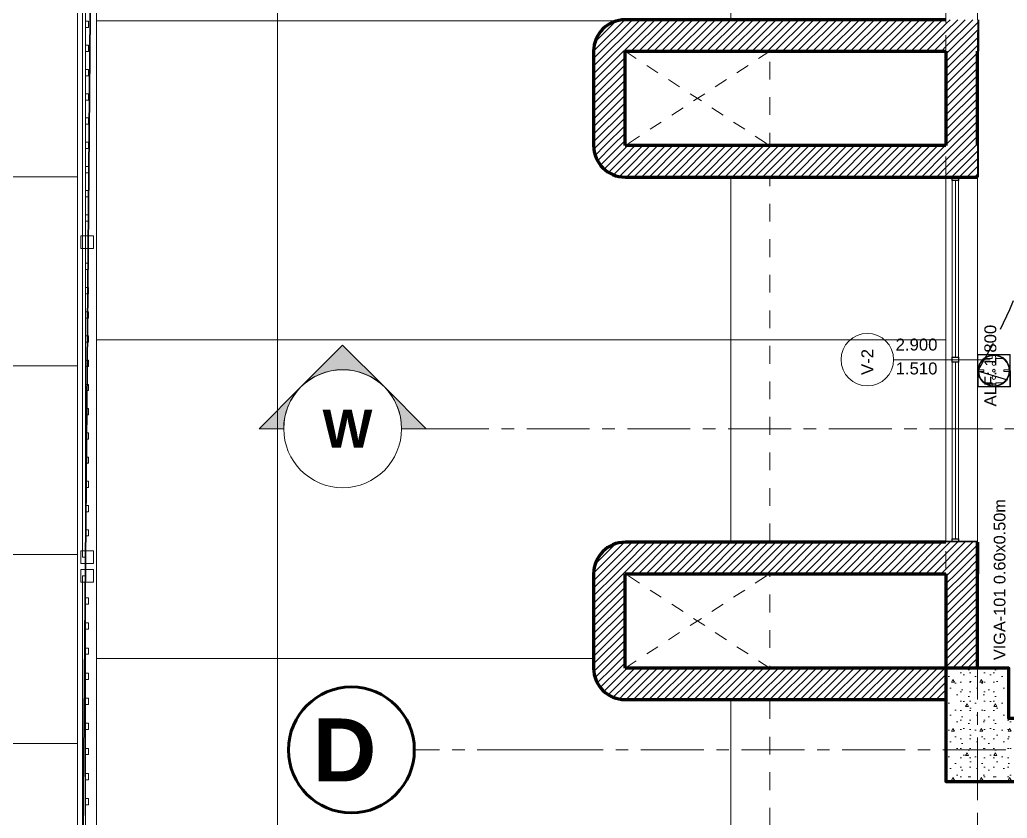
# Model space of a CAD drawing. Header units: inches. Extents: x -19 to 5698, y -728 to 92.
# Drawn here: x 1.71 to 9.56, y 6.91 to 13.25 of the extents above; entities that cross this region are included whole.
import ezdxf

# ---------------------------------------------------------------- set-up
doc = ezdxf.new("R2010")
doc.units = ezdxf.units.IN
doc.header["$MEASUREMENT"] = 0
doc.set_wipeout_variables(frame=1)
doc.header["$PDMODE"] = 1
for name, pattern in [('HIDDEN', [0.375, 0.25, -0.125]), ('Hidden Line', [0.195611, 0.141111, -0.0545]), ('Oculto', [0.15875, 0.105833, -0.052917]), ('Punto & Raya', [0.65, 0.5, -0.075, 0, -0.075]), ('Rayas', [0.282222, 0.141111, -0.141111]), ('Wipeout_Contour', [1, 0, -1])]:
    doc.linetypes.add(name, pattern=pattern)
doc.layers.get('0').update_dxf_attribs({"color": 61})
doc.layers.add('00 conduct tomacorr', color=120, linetype='HIDDEN', lineweight=30)
doc.layers.add('10 REM ACABADOS', color=170, linetype='Continuous', lineweight=13)
for name, color, linetype in [('02 _ ARQ _ ALB _ Cotas Ejes', 7, 'Continuous'), ('02 _ ARQ _ ALB _ Ejes Generales', 251, 'Continuous'), ('02 _ ARQ _ ZON _ Espacio.3D', 7, 'Continuous'), ('08 _ STR _ EXT _ 06 Columnas', 7, 'Continuous'), ('08 _ STR _ EXT _ 07 Losa Aligerada', 7, 'Continuous'), ('08 _ STR _ EXT _ 09 Vigas', 251, 'Continuous'), ('08 _ STR _ EXT _ 10 Vereda Exterior', 7, 'Continuous'), ('08 _ STR _ EXT _ Cerco Perimetrico', 7, 'Continuous'), ('Dibujo 2D - General', 7, 'Continuous'), ('Estructura - 04 MURO', 7, 'Continuous'), ('Estructura Compleja - Cubiertas', 7, 'Continuous'), ('Marcador - Secciones', 7, 'Continuous'), ('Notas - Etiquetas', 7, 'Continuous')]:
    doc.layers.add(name, color=color, linetype=linetype)
doc.styles.add('Estilo_Generado_1', font='swisseb.ttf')
doc.styles.add('Estilo_Generado_4', font='swisse.ttf')
doc.dimstyles.new('Estilo_Generado__1', dxfattribs={"dimtxt": 0.125, "dimasz": 0.095, "dimexe": 0.18, "dimexo": 0.3, "dimgap": 0, "dimtad": 0, "dimtih": 1, "dimtoh": 1, "dimzin": 0, "dimdsep": 46, "dimtxsty": 'Estilo_Generado_4', "dimblk": 'ARROWHEAD_6', "dimblk1": 'ARROWHEAD_6', "dimblk2": 'ARROWHEAD_6', "dimcen": 0.09, "dimse1": 1, "dimse2": 1, "dimclrd": 144, "dimclre": 144, "dimclrt": 7, "dimadec": 0, "dimazin": 0, "dimtfac": 1, "dimtdec": 4, "dimtmove": 0, "dimatfit": 3, "dimfxl": 1, "dimtolj": 1, "dimtzin": 0, "dimarcsym": 0})
pattern_1 = [(45, (0, 0), (-0.03005204, 0.03005204), [])]

# ---------------------------------------------------------------- blocks, each defined once
blk = doc.blocks.new('*D10')
at = {"layer": '02 _ ARQ _ ALB _ Cotas Ejes', "color": 144, "linetype": 'Continuous', "lineweight": 13, "transparency": 16777216}
for p, q in [((9.32, 2.3369), (9.32, 2.5244)), ((16.32, 2.3369), (16.32, 2.5244)), ((9.245, 2.4306), (9.32, 2.4306)), ((9.32, 2.4306), (12.5951, 2.4306)), ((13.0448, 2.4306), (16.32, 2.4306))]:
    blk.add_line(p, q, dxfattribs=at)
at = {"layer": '02 _ ARQ _ ALB _ Cotas Ejes', "color": 152, "linetype": 'Continuous', "lineweight": 35, "transparency": 16777216}
for p, q in [((9.37, 2.4806), (9.27, 2.3806)), ((16.37, 2.4806), (16.27, 2.3806))]:
    blk.add_line(p, q, dxfattribs=at)
at = {"layer": '02 _ ARQ _ ALB _ Cotas Ejes', "color": 7, "lineweight": 35, "transparency": 16777216, "insert": (12.62, 2.3681), "char_height": 0.125, "attachment_point": 7, "style": 'Estilo_Generado_4'}
blk.add_mtext('\\A1;{\\pql;\\fSwis721 Ex BT|b0|i0|c0|p34;7.00}', dxfattribs=at)
blk = doc.blocks.new('ARROWHEAD_6')
at = {"color": 0, "linetype": 'Continuous', "lineweight": 0}
for p, q in [((0, 0), (-1, 0)), ((-0.5, -0.5), (0.5, 0.5))]:
    blk.add_line(p, q, dxfattribs=at)
blk = doc.blocks.new('tomacorriente schuko 2+T')
at = {"color": 3}
for p, q in [((-0.1377, -0.0281, -162.36), (-0.1377, -0.1227, -162.36)), ((-0.1377, -0.0281, -162.36), (-0.0441, -0.0281, -162.36)), ((-0.0441, -0.0281, -162.36), (-0.0441, -0.1227, -162.36)), ((-0.1367, -0.0296, -162.36), (-0.1367, -0.1211, -162.36)), ((-0.1367, -0.0296, -162.36), (-0.1367, -0.1211, -162.36)), ((-0.1367, -0.0296, -162.36), (-0.0452, -0.0296, -162.36)), ((-0.1367, -0.0296, -162.36), (-0.0909, -0.0296, -162.36)), ((-0.1261, -0.0496, -162.36), (-0.1261, -0.0701, -162.36)), ((-0.0935, -0.0318, -162.36), (-0.0935, -0.0465, -162.36)), ((-0.0935, -0.0465, -162.36), (-0.0883, -0.0465, -162.36)), ((-0.0909, -0.0296, -162.36), (-0.0452, -0.0296, -162.36)), ((-0.0883, -0.0318, -162.36), (-0.0883, -0.0465, -162.36)), ((-0.0557, -0.0496, -162.36), (-0.0557, -0.0701, -162.36)), ((-0.0452, -0.0296, -162.36), (-0.0452, -0.1211, -162.36)), ((-0.0452, -0.0296, -162.36), (-0.0452, -0.1211, -162.36)), ((-0.1342, -0.0701, -162.36), (-0.1261, -0.0701, -162.36)), ((-0.1342, -0.0806, -162.36), (-0.1261, -0.0806, -162.36)), ((-0.1261, -0.0806, -162.36), (-0.1261, -0.1011, -162.36)), ((-0.0557, -0.0701, -162.36), (-0.0476, -0.0701, -162.36)), ((-0.0557, -0.0806, -162.36), (-0.0476, -0.0806, -162.36)), ((-0.0557, -0.0806, -162.36), (-0.0557, -0.1011, -162.36)), ((-0.0935, -0.1043, -162.36), (-0.0883, -0.1043, -162.36)), ((-0.0935, -0.1043, -162.36), (-0.0935, -0.1189, -162.36)), ((-0.0883, -0.1043, -162.36), (-0.0883, -0.1189, -162.36)), ((-0.1377, -0.1227, -162.36), (-0.0441, -0.1227, -162.36)), ((-0.1367, -0.1211, -162.36), (-0.0452, -0.1211, -162.36)), ((-0.1367, -0.1211, -162.36), (-0.0909, -0.1211, -162.36)), ((-0.0909, -0.1211, -162.36), (-0.0452, -0.1211, -162.36))]:
    blk.add_line(p, q, dxfattribs=at)
for centre, radius in [((-0.0909, -0.0754, -162.36), 0.0457), ((-0.0909, -0.0754, -162.36), 0.0436), ((-0.1109, -0.0754, -162.36), 0.00505), ((-0.091, -0.0755, -162.36), 0.00406), ((-0.0709, -0.0754, -162.36), 0.00505)]:
    blk.add_circle(centre, radius, dxfattribs=at)

msp = doc.modelspace()

# ---------------------------------------------------------------- hatches: boundary and pattern name
at = {"layer": '08 _ STR _ EXT _ 10 Vereda Exterior', "linetype": 'Continuous', "lineweight": 13}
h = msp.add_hatch(dxfattribs=at)
h.set_pattern_fill('RETÍCULA_100X100_0002', color=251, style=0, pattern_type=2)
h.set_pattern_definition([(360, (3.7574, 18.3027), (0, 2.53199), []), (90, (3.7574, 18.3027), (-3.6, 0), [])])
h.paths.add_polyline_path([(2.17, 3.6213), (4.2913, 1.5), (9.32, 1.5), (9.32, 6.5), (40.52, 6.5), (40.52, 1.5), (52.92, 1.5), (52.92, 19.0859), (51.57, 19.0859), (51.57, 7.2), (9.07, 7.2), (9.07, 7.85), (6.5201, 7.85, -0.414214), (6.2701, 8.1), (6.2701, 8.85, -0.414213), (6.5201, 9.1), (9.07, 9.1), (9.07, 12), (6.5201, 12, -0.414214), (6.2701, 12.25), (6.2701, 13, -0.414213), (6.5201, 13.25), (9.07, 13.25), (9.07, 16.15), (6.5201, 16.15, -0.414214), (6.2701, 16.4), (6.2701, 17.15, -0.414213), (6.5201, 17.4), (8.77, 17.4), (8.7706, 21.0499), (2.17, 21.0499)])
at = {"layer": 'Estructura - 04 MURO', "linetype": 'Continuous', "lineweight": 5}
h = msp.add_hatch(dxfattribs=at)
h.set_pattern_fill('LADRILLO_COMÚN_0002', color=250, style=0, pattern_type=2)
h.set_pattern_definition(pattern_1)
h.paths.add_polyline_path([(9.07, 9.1), (9.32, 9.1), (9.32, 9.1), (9.07, 9.1)])
at = {"layer": 'Marcador - Secciones', "linetype": 'Continuous', "lineweight": 13}
for points in [[(3.9446, 10.3331, -0.414214), (4.6071, 10.3331), (4.2759, 10.6643)], [(3.6134, 10.0018), (3.8074, 10.0018, -0.198912), (3.9446, 10.3331)], [(4.9384, 10.0018), (4.6071, 10.3331, -0.198912), (4.7443, 10.0018)]]:
    msp.add_hatch(color=7, dxfattribs=at).paths.add_polyline_path(points)

# ---------------------------------------------------------------- linework, layer by layer
at = {"layer": '00 conduct tomacorr'}
msp.add_arc((14.9476, 28.3319), 18.7345, 252.51887, 266.69449, dxfattribs=at)
at = {"layer": '02 _ ARQ _ ALB _ Ejes Generales', "color": 251, "linetype": 'Punto & Raya', "lineweight": 13, "true_color": 0x636466}
for q in [(4.8454, 7.45), (54.57, 7.45)]:
    msp.add_line((5.8454, 7.45), q, dxfattribs=at)
at = {"layer": '02 _ ARQ _ ALB _ Ejes Generales', "color": 7, "linetype": 'Continuous', "lineweight": 60}
msp.add_circle((4.3454, 7.45), 0.5, dxfattribs=at)
at = {"layer": '02 _ ARQ _ ALB _ Ejes Generales', "color": 7, "linetype": 'Punto & Raya', "lineweight": 13}
msp.add_point((5.8454, 7.45), dxfattribs=at)
msp.add_point((5.8454, 7.45), dxfattribs=at)
at = {"layer": '02 _ ARQ _ ZON _ Espacio.3D', "color": 254, "linetype": 'Continuous', "lineweight": 0, "flags": 128}
msp.add_lwpolyline([(9.32, 8.1), (9.5699, 8.1), (9.5699, 7.7), (9.9699, 7.7), (9.9699, 7.45), (12.6699, 7.45), (12.6699, 17.35), (10.0699, 17.35), (10.0699, 16.9), (9.5699, 16.9), (9.5699, 16.4), (9.32, 16.4)], close=True, dxfattribs=at)
at = {"layer": '08 _ STR _ EXT _ 07 Losa Aligerada', "color": 7, "linetype": 'Rayas', "lineweight": 18, "flags": 128}
msp.add_lwpolyline([(8.17, 27.9392), (7.67, 27.9392), (7.67, 5.8), (25.2353, 5.8), (25.2353, 7.2), (30.4315, 7.2), (30.4315, 6.0005), (37.07, 6.0005), (37.07, 3.3753), (44.57, 3.3753), (44.57, 6.05), (52.32, 6.05), (52.32, 14.9999), (51.57, 14.9999), (51.57, 15.1499), (51.57, 15.7999), (51.57, 18.1001), (51.57, 18.1001), (51.57, 20.35), (46.67, 20.35), (46.67, 22.35), (46.67, 22.6), (46.67, 24.5), (46.67, 24.75), (46.67, 26.75), (51.57, 26.75), (51.57, 29.7), (51.57, 29.7), (51.57, 35.2005), (52.37, 35.2005), (52.52, 35.2005), (52.52, 41.1), (38.9553, 41.1), (38.9553, 40.8001), (34.0478, 40.8001), (34.0478, 40.5001), (23.37, 40.5001), (23.37, 43.8736), (16.2699, 43.8736), (16.2699, 39.9), (11.1201, 39.9), (11.1201, 40.95), (8.02, 40.95), (8.02, 37.7), (9.07, 37.7), (9.07, 33.9), (8.17, 33.9)], close=True, dxfattribs=at)
at = {"layer": '08 _ STR _ EXT _ 07 Losa Aligerada', "color": 7, "linetype": 'Continuous', "lineweight": 18, "flags": 128}
msp.add_lwpolyline([(9.07, 30.7), (9.07, 17.4), (6.5201, 17.4, 0.414213), (6.2701, 17.15), (6.2701, 16.4, 0.414071), (6.5201, 16.15), (9.07, 16.15), (9.07, 13.25), (6.5201, 13.25, 0.414229), (6.2701, 13), (6.2701, 12.25, 0.414214), (6.5201, 12), (9.07, 12), (9.07, 9.1), (6.5201, 9.1, 0.414244), (6.2701, 8.85), (6.2701, 8.1, 0.414204), (6.5201, 7.85), (9.07, 7.85), (9.07, 7.2), (51.57, 7.2)], format="xyb", dxfattribs=at)
at = {"layer": '08 _ STR _ EXT _ 09 Vigas', "color": 251, "linetype": 'Hidden Line', "lineweight": 13, "true_color": 0x636466}
msp.add_line((9.57, 7.2), (9.07, 7.2), dxfattribs=at)
at = {"layer": 'Estructura - 04 MURO', "color": 165, "linetype": 'Continuous', "lineweight": 15}
for p, q in [((8.6534, 10.55), (9.42, 10.55)), ((9.12, 9.126), (9.12, 10.53)), ((9.145, 10.53), (9.145, 9.126)), ((9.17, 10.53), (9.17, 9.126))]:
    msp.add_line(p, q, dxfattribs=at)
at = {"layer": 'Estructura - 04 MURO', "color": 165, "linetype": 'Continuous', "lineweight": 25}
for p, q in [((9.12, 10.55), (9.12, 10.57)), ((9.12, 10.57), (9.17, 10.57)), ((9.12, 10.53), (9.12, 10.55)), ((9.17, 10.53), (9.12, 10.53)), ((9.17, 10.57), (9.17, 10.55)), ((9.17, 10.55), (9.17, 10.53)), ((9.12, 9.1), (9.12, 9.126)), ((9.12, 9.126), (9.17, 9.126)), ((9.17, 9.126), (9.17, 9.1))]:
    msp.add_line(p, q, dxfattribs=at)
at = {"layer": 'Estructura - 04 MURO', "color": 7, "linetype": 'Continuous', "lineweight": 80}
for p, q in [((9.07, 9.1), (9.12, 9.1)), ((9.07, 9.1), (9.12, 9.1)), ((9.12, 9.1), (9.17, 9.1)), ((9.12, 9.1), (9.17, 9.1)), ((9.12, 9.1), (9.17, 9.1)), ((9.17, 9.1), (9.32, 9.1)), ((9.17, 9.1), (9.32, 9.1))]:
    msp.add_line(p, q, dxfattribs=at)
at = {"layer": 'Estructura - 04 MURO', "color": 251, "linetype": 'Continuous', "lineweight": 13, "flags": 128}
msp.add_lwpolyline([(8.445, 10.7585, 1), (8.445, 10.3416, 1)], format="xyb", close=True, dxfattribs=at)
at = {"layer": 'Marcador - Secciones', "color": 251, "linetype": 'Punto & Raya', "lineweight": 13, "true_color": 0x636466}
msp.add_line((4.9384, 10.0018), (46.3506, 10.0018), dxfattribs=at)
at = {"layer": 'Marcador - Secciones', "color": 7, "linetype": 'Continuous', "lineweight": 13, "flags": 128}
for points in [[(3.9446, 10.3331, -0.414214), (4.6071, 10.3331), (4.2759, 10.6643)], [(3.6134, 10.0018), (3.8074, 10.0018, -0.198912), (3.9446, 10.3331)], [(4.9384, 10.0018), (4.7443, 10.0018, 0.198912), (4.6071, 10.3331)]]:
    msp.add_lwpolyline(points, format="xyb", close=True, dxfattribs=at)
at = {"layer": 'Marcador - Secciones', "color": 7, "linetype": 'Continuous', "lineweight": 13}
msp.add_circle((4.2759, 10.0018), 0.4685, dxfattribs=at)

# ---------------------------------------------------------------- block references
at = {"layer": '10 REM ACABADOS', "xscale": 2.759423129612763, "yscale": 2.759423129612763, "zscale": 2.759423129612763, "rotation": 90.09900314736282}
msp.add_blockref('tomacorriente schuko 2+T', (9.242, 10.7134, 448.0199), dxfattribs=at)

# ---------------------------------------------------------------- texts
at = {"layer": '02 _ ARQ _ ALB _ Ejes Generales', "color": 7, "lineweight": 30, "insert": (4.0391, 7.7), "char_height": 0.5, "attachment_point": 1, "style": 'Estilo_Generado_1'}
msp.add_mtext('\\A1;{\\pql;\\pt0;\\fSwis721 Ex BT|b1|i0|c0|p34;D}', dxfattribs=at)
at = {"layer": 'Estructura - 04 MURO', "color": 251, "lineweight": 25, "char_height": 0.095, "attachment_point": 7, "rotation": 90, "style": 'Estilo_Generado_4'}
for s, insert in [('\\A1;{\\pql;\\pt0;\\fSwis721 Ex BT|b0|i0|c0|p34;ALF: 1.800\\fSwis721 Ex BT|b0|i0|c0|p34;\\A1{\\H.66x;\\S^  ;}\\fSwis721 Ex BT|b0|i0|c0|p34;\\fSwis721 Ex BT|b0|i0|c0|p34;}', (9.4974, 10.1778)), ('\\A1;{\\pql;\\pt0;\\fSwis721 Ex BT|b0|i0|c0|p34;V-2\\fSwis721 Ex BT|b0|i0|c0|p34;\\fSwis721 Ex BT|b0|i0|c0|p34;\\fSwis721 Ex BT|b0|i0|c0|p34;}', (8.4925, 10.4284))]:
    msp.add_mtext(s, dxfattribs=dict(at, insert=insert))
at = {"layer": 'Estructura - 04 MURO', "color": 251, "lineweight": 25, "char_height": 0.095, "attachment_point": 7, "style": 'Estilo_Generado_4'}
for s, insert in [('\\A1;{\\pql;\\pt0;\\fSwis721 Ex BT|b0|i0|c0|p34;2.900\\fSwis721 Ex BT|b0|i0|c0|p34;\\A1{\\H.66x;\\S^  ;}\\fSwis721 Ex BT|b0|i0|c0|p34;\\fSwis721 Ex BT|b0|i0|c0|p34;}', (8.67, 10.5949)), ('\\A1;{\\pql;\\pt0;\\fSwis721 Ex BT|b0|i0|c0|p34;1.510\\fSwis721 Ex BT|b0|i0|c0|p34;\\A1{\\H.66x;\\S^  ;}\\fSwis721 Ex BT|b0|i0|c0|p34;\\fSwis721 Ex BT|b0|i0|c0|p34;}', (8.67, 10.405))]:
    msp.add_mtext(s, dxfattribs=dict(at, insert=insert))
at = {"layer": 'Marcador - Secciones', "color": 5, "lineweight": 25, "insert": (4.5117, 9.8518), "char_height": 0.3, "attachment_point": 9, "style": 'Estilo_Generado_1'}
msp.add_mtext('\\A1;{\\pqr;\\pt0;\\fSwis721 Ex BT|b1|i0|c0|p34;W}', dxfattribs=at)
at = {"layer": 'Notas - Etiquetas', "color": 171, "linetype": 'Continuous', "lineweight": 13, "insert": (9.5433, 8.1636), "char_height": 0.0925, "attachment_point": 7, "rotation": 90, "style": 'Estilo_Generado_4'}
msp.add_mtext('\\A1;{\\pql;\\fSwis721 Ex BT|b0|i0|c0|p34;VIGA-101\\fSwis721 Ex BT|b0|i0|c0|p34; \\fSwis721 Ex BT|b0|i0|c0|p34;0.60\\fSwis721 Ex BT|b0|i0|c0|p34;x\\fSwis721 Ex BT|b0|i0|c0|p34;0.50\\fSwis721 Ex BT|b0|i0|c0|p34;m}', dxfattribs=at)

# ---------------------------------------------------------------- dimensions: what is measured, and where the dimension line sits
at = {"layer": '02 _ ARQ _ ALB _ Cotas Ejes', "color": 144, "linetype": 'Continuous', "lineweight": 13}
dim = msp.add_linear_dim(base=(16.32, 2.4306), p1=(9.32, 7.45), p2=(16.32, 7.45), dimstyle='Estilo_Generado__1', dxfattribs=at)
dim.commit()
dim.dimension.update_dxf_attribs({"geometry": '*D10', "text_midpoint": (12.7823, 2.4306), "dimtype": 160})

# ---------------------------------------------------------------- next in the draw order: wipeouts: each hides what was drawn before it
at = {"color": 254, "linetype": 'Wipeout_Contour', "lineweight": 0, "ltscale": 61.171959}
msp.add_wipeout([(9.07, 13), (9.07, 13.25), (6.5201, 13.25), (6.5201, 13)], dxfattribs=at).dxf.layer = 'Estructura - 04 MURO'
at = {"color": 254, "linetype": 'Wipeout_Contour', "lineweight": 0, "ltscale": 47.431557}
msp.add_wipeout([(9.17, 13), (9.32, 13), (9.32, 13.25)], dxfattribs=at).dxf.layer = 'Estructura - 04 MURO'
at = {"color": 254, "linetype": 'Wipeout_Contour', "lineweight": 0, "ltscale": 57.765469}
msp.add_wipeout([(6.5201, 12.25), (6.5201, 12), (9.07, 12), (9.07, 12.25)], dxfattribs=at).dxf.layer = 'Estructura - 04 MURO'
at = {"color": 254, "linetype": 'Wipeout_Contour', "lineweight": 0, "ltscale": 45.994131}
msp.add_wipeout([(9.32, 12.25), (9.17, 12.25), (9.32, 12)], dxfattribs=at).dxf.layer = 'Estructura - 04 MURO'
at = {"color": 254, "linetype": 'Wipeout_Contour', "lineweight": 0, "ltscale": 50.033154}
msp.add_wipeout([(9.07, 8.85), (9.07, 8.1), (9.32, 8.1), (9.32, 8.85)], dxfattribs=at).dxf.layer = 'Estructura - 04 MURO'
at = {"color": 254, "linetype": 'Wipeout_Contour', "lineweight": 0, "ltscale": 83.023543}
msp.add_wipeout([(2.17, 39.6322), (0.15, 39.6322), (0.15, 1.5), (2.17, 1.5)], dxfattribs=at).dxf.layer = 'Estructura Compleja - Cubiertas'

# ---------------------------------------------------------------- next in the draw order: hatches: boundary and pattern name
at = {"layer": 'Estructura - 04 MURO', "linetype": 'Continuous', "lineweight": 5}
h = msp.add_hatch(dxfattribs=at)
h.set_pattern_fill('LADRILLO_COMÚN_0002', color=250, style=0, pattern_type=2)
h.set_pattern_definition(pattern_1)
h.paths.add_polyline_path([(9.07, 13), (9.07, 13.25), (6.5201, 13.25), (6.5201, 13)])
h = msp.add_hatch(dxfattribs=at)
h.set_pattern_fill('LADRILLO_COMÚN_0002', color=250, style=0, pattern_type=2)
h.set_pattern_definition(pattern_1)
h.paths.add_polyline_path([(9.17, 13), (9.32, 13), (9.32, 13.25)])
h = msp.add_hatch(dxfattribs=at)
h.set_pattern_fill('LADRILLO_COMÚN_0002', color=250, style=0, pattern_type=2)
h.set_pattern_definition(pattern_1)
h.paths.add_polyline_path([(6.5201, 12.25), (6.5201, 12), (9.07, 12), (9.07, 12.25)])
h = msp.add_hatch(dxfattribs=at)
h.set_pattern_fill('LADRILLO_COMÚN_0002', color=250, style=0, pattern_type=2)
h.set_pattern_definition(pattern_1)
h.paths.add_polyline_path([(9.32, 12.25), (9.17, 12.25), (9.32, 12)])
h = msp.add_hatch(dxfattribs=at)
h.set_pattern_fill('LADRILLO_COMÚN_0002', color=250, style=0, pattern_type=2)
h.set_pattern_definition(pattern_1)
h.paths.add_polyline_path([(9.07, 8.85), (9.07, 8.1), (9.32, 8.1), (9.32, 8.85)])
at = {"layer": 'Estructura Compleja - Cubiertas', "linetype": 'Continuous', "lineweight": 13}
h = msp.add_hatch(dxfattribs=at)
h.set_pattern_fill('CEMENTO_PULIDO_1_50X3_00_69', color=252, style=0, pattern_type=2)
h.set_pattern_definition([(0, (0, 0), (0, 1.5), []), (90, (0, 0), (-3, 0), [])])
h.paths.add_polyline_path([(2.17, 39.6322), (0.15, 39.6322), (0.15, 1.5), (2.17, 1.5)])

# ---------------------------------------------------------------- next in the draw order: linework, layer by layer
at = {"layer": 'Estructura - 04 MURO', "color": 7, "linetype": 'Continuous', "lineweight": 80, "flags": 128}
for points in [[(9.07, 13.25), (6.5201, 13.25)], [(9.32, 13.25), (9.32, 13)], [(6.5201, 13), (9.07, 13)], [(9.07, 12.25), (6.5201, 12.25)], [(9.32, 12), (9.32, 12.25)], [(6.5201, 12), (9.07, 12)], [(9.07, 8.85), (9.07, 8.1)], [(9.32, 8.1), (9.32, 8.85)]]:
    msp.add_lwpolyline(points, dxfattribs=at)
at = {"layer": 'Estructura Compleja - Cubiertas', "color": 252, "linetype": 'Continuous', "lineweight": 13, "flags": 128}
msp.add_lwpolyline([(2.17, 39.6322), (2.17, 1.5)], dxfattribs=at)

# ---------------------------------------------------------------- next in the draw order: wipeouts: each hides what was drawn before it
at = {"color": 254, "linetype": 'Wipeout_Contour', "lineweight": 0, "ltscale": 46.765895}
msp.add_wipeout([(2.17, 19.0359), (2.17, 3.8335), (2.32, 3.6835), (2.32, 19.0359)], dxfattribs=at).dxf.layer = '08 _ STR _ EXT _ Cerco Perimetrico'
at = {"color": 254, "linetype": 'Wipeout_Contour', "lineweight": 0, "ltscale": 62.479041}
msp.add_wipeout([(9.07, 12), (9.32, 12), (9.32, 13.25), (9.07, 13.25)], dxfattribs=at).dxf.layer = 'Estructura - 04 MURO'
at = {"color": 254, "linetype": 'Wipeout_Contour', "lineweight": 0, "ltscale": 56.621896}
msp.add_wipeout([(6.2701, 13), (6.2701, 12.25), (6.5201, 12.25), (6.5201, 13)], dxfattribs=at).dxf.layer = 'Estructura - 04 MURO'
at = {"color": 254, "linetype": 'Wipeout_Contour', "lineweight": 0, "ltscale": 44.678488}
msp.add_wipeout([(6.5201, 7.85), (9.07, 7.85), (9.07, 8.1), (6.5201, 8.1)], dxfattribs=at).dxf.layer = 'Estructura - 04 MURO'

# ---------------------------------------------------------------- next in the draw order: hatches: boundary and pattern name
at = {"layer": '08 _ STR _ EXT _ 06 Columnas', "linetype": 'Continuous', "lineweight": 9}
h = msp.add_hatch(dxfattribs=at)
h.set_pattern_fill('HORMIGÓN_EN_MASA_0002', style=0, pattern_type=2)
h.set_pattern_definition([(0, (0, 0), (0, 0.389711), [0.024375, -0.200625]), (0, (0.1125, 0.19486), (0, 0.389711), [0.024375, -0.200625]), (60, (0, 0), (-0.3375, 0.194856), [0.024375, -0.200625]), (60, (0.225, 0), (-0.3375, 0.194856), [0.024375, -0.200625]), (120, (0.02437, 0), (0.3375, 0.194856), [0.024375, -0.200625]), (120, (0.24938, 0), (0.3375, 0.194856), [0.024375, -0.200625]), (0, (0, 0.0375), (0, 0.075), [0, -0.075, 0, -0.1125]), (45, (0.0375, 0.0375), (-0.053033, 0.053033), [0, -0.05625, 0, -0.09375])])
h.paths.add_polyline_path([(9.07, 8.1), (9.07, 7.2), (9.97, 7.2), (9.97, 7.7), (9.57, 7.7), (9.57, 8.1)])
at = {"layer": 'Estructura - 04 MURO', "linetype": 'Continuous', "lineweight": 5}
h = msp.add_hatch(dxfattribs=at)
h.set_pattern_fill('LADRILLO_COMÚN_0002', color=250, style=0, pattern_type=2)
h.set_pattern_definition(pattern_1)
h.paths.add_polyline_path([(6.2701, 13), (6.5201, 13), (6.5201, 13.25, 0.414213)])
h = msp.add_hatch(dxfattribs=at)
h.set_pattern_fill('LADRILLO_COMÚN_0002', color=250, style=0, pattern_type=2)
h.set_pattern_definition(pattern_1)
h.paths.add_polyline_path([(9.07, 12), (9.32, 12), (9.32, 13.25), (9.07, 13.25)])
h = msp.add_hatch(dxfattribs=at)
h.set_pattern_fill('LADRILLO_COMÚN_0002', color=250, style=0, pattern_type=2)
h.set_pattern_definition(pattern_1)
h.paths.add_polyline_path([(6.2701, 13), (6.2701, 12.25), (6.5201, 12.25), (6.5201, 13)])
h = msp.add_hatch(dxfattribs=at)
h.set_pattern_fill('LADRILLO_COMÚN_0002', color=250, style=0, pattern_type=2)
h.set_pattern_definition(pattern_1)
h.paths.add_polyline_path([(6.5201, 12.25), (6.2701, 12.25, 0.414214), (6.5201, 12)])
h = msp.add_hatch(dxfattribs=at)
h.set_pattern_fill('LADRILLO_COMÚN_0002', color=250, style=0, pattern_type=2)
h.set_pattern_definition(pattern_1)
h.paths.add_polyline_path([(6.5201, 7.85), (9.07, 7.85), (9.07, 8.1), (6.5201, 8.1)])

# ---------------------------------------------------------------- next in the draw order: linework, layer by layer
at = {"layer": '00 conduct tomacorr'}
msp.add_arc((6.0019, 12.5106), 3.902, 328.37189, 31.72872, dxfattribs=at)
at = {"layer": '08 _ STR _ EXT _ 06 Columnas', "color": 7, "linetype": 'Continuous', "lineweight": 80, "flags": 128}
msp.add_lwpolyline([(9.07, 8.1), (9.07, 7.2), (9.97, 7.2), (9.97, 7.7), (9.57, 7.7), (9.57, 8.1)], close=True, dxfattribs=at)
at = {"layer": '08 _ STR _ EXT _ Cerco Perimetrico', "color": 167, "linetype": 'Continuous', "lineweight": 18}
for p, q in [((2.2075, 8.8322), (2.2075, 3.6672)), ((2.2325, 8.8322), (2.2075, 8.8322)), ((2.2075, 8.8322), (2.2075, 3.6672)), ((2.2325, 8.8322), (2.2075, 8.8322)), ((2.2325, 3.6672), (2.2325, 8.8322)), ((2.2325, 3.6672), (2.2325, 8.8322))]:
    msp.add_line(p, q, dxfattribs=at)
at = {"layer": '08 _ STR _ EXT _ Cerco Perimetrico', "color": 7, "linetype": 'Continuous', "lineweight": 13, "flags": 128}
for points in [[(2.17, 19.0359), (2.17, 3.8335)], [(2.32, 3.6835), (2.32, 19.0359)]]:
    msp.add_lwpolyline(points, dxfattribs=at)
at = {"layer": '08 _ STR _ EXT _ Cerco Perimetrico', "color": 167, "linetype": 'Continuous', "lineweight": 18, "flags": 128}
for points in [[(2.2325, 18.9859), (2.2075, 18.9859), (2.2075, 8.9822), (2.2325, 8.9822)], [(2.2325, 18.9859), (2.2075, 18.9859), (2.2075, 8.9822), (2.2325, 8.9822)], [(2.2575, 13.2395), (2.2325, 13.2395), (2.2325, 13.1895), (2.2575, 13.1895)], [(2.2575, 13.0472), (2.2325, 13.0472), (2.2325, 12.9972), (2.2575, 12.9972)], [(2.2575, 12.8548), (2.2325, 12.8548), (2.2325, 12.8048), (2.2575, 12.8048)], [(2.2575, 12.6624), (2.2325, 12.6624), (2.2325, 12.6124), (2.2575, 12.6124)], [(2.2575, 12.47), (2.2325, 12.47), (2.2325, 12.42), (2.2575, 12.42)], [(2.2575, 12.2776), (2.2325, 12.2776), (2.2325, 12.2276), (2.2575, 12.2276)], [(2.2575, 12.0853), (2.2325, 12.0853), (2.2325, 12.0353), (2.2575, 12.0353)], [(2.2575, 11.8929), (2.2325, 11.8929), (2.2325, 11.8429), (2.2575, 11.8429)], [(2.2575, 11.7005), (2.2325, 11.7005), (2.2325, 11.6505), (2.2575, 11.6505)], [(2.295, 11.5331), (2.195, 11.5331), (2.195, 11.4331), (2.295, 11.4331)], [(2.2575, 11.3157), (2.2325, 11.3157), (2.2325, 11.2657), (2.2575, 11.2657)], [(2.2575, 11.1234), (2.2325, 11.1234), (2.2325, 11.0734), (2.2575, 11.0734)], [(2.2575, 10.931), (2.2325, 10.931), (2.2325, 10.881), (2.2575, 10.881)], [(2.2575, 10.7386), (2.2325, 10.7386), (2.2325, 10.6886), (2.2575, 10.6886)], [(2.2575, 10.5462), (2.2325, 10.5462), (2.2325, 10.4962), (2.2575, 10.4962)], [(2.2575, 10.3539), (2.2325, 10.3539), (2.2325, 10.3039), (2.2575, 10.3039)], [(2.2575, 10.1615), (2.2325, 10.1615), (2.2325, 10.1115), (2.2575, 10.1115)], [(2.2575, 9.9691), (2.2325, 9.9691), (2.2325, 9.9191), (2.2575, 9.9191)], [(2.2575, 9.7767), (2.2325, 9.7767), (2.2325, 9.7267), (2.2575, 9.7267)], [(2.2575, 9.5843), (2.2325, 9.5843), (2.2325, 9.5343), (2.2575, 9.5343)], [(2.2575, 9.392), (2.2325, 9.392), (2.2325, 9.342), (2.2575, 9.342)], [(2.2575, 9.1996), (2.2325, 9.1996), (2.2325, 9.1496), (2.2575, 9.1496)], [(2.295, 9.0322), (2.195, 9.0322), (2.195, 8.9322), (2.295, 8.9322)], [(2.295, 8.8822), (2.195, 8.8822), (2.195, 8.7822), (2.295, 8.7822)], [(2.2575, 8.658), (2.2325, 8.658), (2.2325, 8.608), (2.2575, 8.608)], [(2.2575, 8.4587), (2.2325, 8.4587), (2.2325, 8.4087), (2.2575, 8.4087)], [(2.2575, 8.2595), (2.2325, 8.2595), (2.2325, 8.2095), (2.2575, 8.2095)], [(2.2575, 8.0603), (2.2325, 8.0603), (2.2325, 8.0103), (2.2575, 8.0103)], [(2.2575, 7.8611), (2.2325, 7.8611), (2.2325, 7.8111), (2.2575, 7.8111)], [(2.2575, 7.6619), (2.2325, 7.6619), (2.2325, 7.6119), (2.2575, 7.6119)], [(2.2575, 7.4626), (2.2325, 7.4626), (2.2325, 7.4126), (2.2575, 7.4126)], [(2.2575, 7.2634), (2.2325, 7.2634), (2.2325, 7.2134), (2.2575, 7.2134)], [(2.2575, 7.0642), (2.2325, 7.0642), (2.2325, 7.0142), (2.2575, 7.0142)]]:
    msp.add_lwpolyline(points, close=True, dxfattribs=at)
at = {"layer": 'Dibujo 2D - General', "color": 7, "linetype": 'Oculto', "lineweight": 13}
for p, q in [((6.5201, 13), (7.67, 12.25)), ((7.67, 13), (6.5201, 12.25))]:
    msp.add_line(p, q, dxfattribs=at)
at = {"layer": 'Estructura - 04 MURO', "color": 7, "linetype": 'Continuous', "lineweight": 80}
for p, q in [((9.07, 12), (9.12, 12)), ((9.07, 12), (9.12, 12)), ((9.12, 12), (9.17, 12)), ((9.12, 12), (9.17, 12)), ((9.12, 12), (9.17, 12)), ((9.17, 12), (9.32, 12)), ((9.17, 12), (9.32, 12))]:
    msp.add_line(p, q, dxfattribs=at)
at = {"layer": 'Estructura - 04 MURO', "color": 165, "linetype": 'Continuous', "lineweight": 15}
for p, q in [((9.07, 12), (9.07, 9.1)), ((9.12, 10.57), (9.12, 11.974)), ((9.145, 11.974), (9.145, 10.57)), ((9.17, 11.974), (9.17, 10.57)), ((9.32, 12), (9.32, 9.1))]:
    msp.add_line(p, q, dxfattribs=at)
at = {"layer": 'Estructura - 04 MURO', "color": 165, "linetype": 'Continuous', "lineweight": 25}
for p, q in [((9.12, 11.974), (9.12, 12)), ((9.17, 11.974), (9.12, 11.974)), ((9.17, 12), (9.17, 11.974))]:
    msp.add_line(p, q, dxfattribs=at)
at = {"layer": 'Estructura - 04 MURO', "color": 7, "linetype": 'Continuous', "lineweight": 80, "flags": 128}
for points in [[(6.2701, 13), (6.2701, 12.25)], [(6.5201, 12.25), (6.5201, 13)], [(9.07, 13), (9.07, 12.25)], [(9.32, 12.25), (9.32, 13)], [(9.07, 8.1), (6.5201, 8.1)], [(6.5201, 7.85), (9.07, 7.85)]]:
    msp.add_lwpolyline(points, dxfattribs=at)
at = {"layer": 'Estructura - 04 MURO', "color": 7, "linetype": 'Continuous', "lineweight": 80}
for centre, start, end in [((6.5201, 13), 90.0002, 180), ((6.5201, 12.25), 180, 270)]:
    msp.add_arc(centre, 0.25, start, end, dxfattribs=at)

# ---------------------------------------------------------------- next in the draw order: wipeouts: each hides what was drawn before it
at = {"color": 254, "linetype": 'Wipeout_Contour', "lineweight": 0, "ltscale": 37.944047}
msp.add_wipeout([(9.17, 8.85), (9.32, 8.85), (9.32, 9.1)], dxfattribs=at).dxf.layer = 'Estructura - 04 MURO'

# ---------------------------------------------------------------- next in the draw order: hatches: boundary and pattern name
at = {"layer": 'Estructura - 04 MURO', "linetype": 'Continuous', "lineweight": 5}
h = msp.add_hatch(dxfattribs=at)
h.set_pattern_fill('LADRILLO_COMÚN_0002', color=250, style=0, pattern_type=2)
h.set_pattern_definition(pattern_1)
h.paths.add_polyline_path([(9.17, 8.85), (9.32, 8.85), (9.32, 9.1)])

# ---------------------------------------------------------------- next in the draw order: wipeouts: each hides what was drawn before it
at = {"color": 254, "linetype": 'Wipeout_Contour', "lineweight": 0, "ltscale": 47.981734}
msp.add_wipeout([(9.32, 9.1), (6.5201, 9.1), (6.5201, 8.85), (9.32, 8.85)], dxfattribs=at).dxf.layer = 'Estructura - 04 MURO'

# ---------------------------------------------------------------- next in the draw order: hatches: boundary and pattern name
at = {"layer": 'Estructura - 04 MURO', "linetype": 'Continuous', "lineweight": 5}
h = msp.add_hatch(dxfattribs=at)
h.set_pattern_fill('LADRILLO_COMÚN_0002', color=250, style=0, pattern_type=2)
h.set_pattern_definition(pattern_1)
h.paths.add_polyline_path([(9.32, 9.1), (6.5201, 9.1), (6.5201, 8.85), (9.32, 8.85)])

# ---------------------------------------------------------------- next in the draw order: linework, layer by layer
at = {"layer": '02 _ ARQ _ ALB _ Ejes Generales', "color": 251, "linetype": 'Punto & Raya', "lineweight": 13, "true_color": 0x636466}
msp.add_line((9.32, 3.05), (9.32, 44.9), dxfattribs=at)
at = {"layer": '08 _ STR _ EXT _ 09 Vigas', "color": 251, "linetype": 'Hidden Line', "lineweight": 13, "true_color": 0x636466}
msp.add_line((9.07, 7.2), (9.07, 17.4), dxfattribs=at)
at = {"layer": 'Estructura - 04 MURO', "color": 7, "linetype": 'Continuous', "lineweight": 80, "flags": 128}
for points in [[(9.07, 9.1), (6.5201, 9.1)], [(9.32, 9.1), (9.32, 8.85)], [(9.32, 8.85), (9.32, 9.1)], [(6.5201, 8.85), (9.07, 8.85)]]:
    msp.add_lwpolyline(points, dxfattribs=at)

# ---------------------------------------------------------------- next in the draw order: wipeouts: each hides what was drawn before it
at = {"color": 254, "linetype": 'Wipeout_Contour', "lineweight": 0, "ltscale": 42.481687}
msp.add_wipeout([(6.2701, 8.85), (6.2701, 8.1), (6.5201, 8.1), (6.5201, 8.85)], dxfattribs=at).dxf.layer = 'Estructura - 04 MURO'

# ---------------------------------------------------------------- next in the draw order: hatches: boundary and pattern name
at = {"layer": 'Estructura - 04 MURO', "linetype": 'Continuous', "lineweight": 5}
h = msp.add_hatch(dxfattribs=at)
h.set_pattern_fill('LADRILLO_COMÚN_0002', color=250, style=0, pattern_type=2)
h.set_pattern_definition(pattern_1)
h.paths.add_polyline_path([(6.2701, 8.85), (6.5201, 8.85), (6.5201, 9.1, 0.414213)])
h = msp.add_hatch(dxfattribs=at)
h.set_pattern_fill('LADRILLO_COMÚN_0002', color=250, style=0, pattern_type=2)
h.set_pattern_definition(pattern_1)
h.paths.add_polyline_path([(6.2701, 8.85), (6.2701, 8.1), (6.5201, 8.1), (6.5201, 8.85)])
h = msp.add_hatch(dxfattribs=at)
h.set_pattern_fill('LADRILLO_COMÚN_0002', color=250, style=0, pattern_type=2)
h.set_pattern_definition(pattern_1)
h.paths.add_polyline_path([(6.5201, 8.1), (6.2701, 8.1, 0.414214), (6.5201, 7.85)])

# ---------------------------------------------------------------- next in the draw order: linework, layer by layer
at = {"layer": 'Dibujo 2D - General', "color": 7, "linetype": 'Oculto', "lineweight": 13}
for p, q in [((7.67, 8.1), (6.5201, 8.85)), ((6.5201, 8.1), (7.67, 8.85))]:
    msp.add_line(p, q, dxfattribs=at)
at = {"layer": 'Dibujo 2D - General', "color": 1, "linetype": 'Continuous', "lineweight": 35}
msp.add_lwpolyline([(2.7665, 71.6153), (2.17, 1.5), (70.4584, 1.5), (71.3118, 70.8183)], close=True, dxfattribs=at)
at = {"layer": 'Estructura - 04 MURO', "color": 7, "linetype": 'Continuous', "lineweight": 80, "flags": 128}
for points in [[(6.2701, 8.85), (6.2701, 8.1)], [(6.5201, 8.1), (6.5201, 8.85)]]:
    msp.add_lwpolyline(points, dxfattribs=at)
at = {"layer": 'Estructura - 04 MURO', "color": 7, "linetype": 'Continuous', "lineweight": 80}
for centre, start, end in [((6.5201, 8.85), 90.0002, 180), ((6.5201, 8.1), 180, 270)]:
    msp.add_arc(centre, 0.25, start, end, dxfattribs=at)

doc.saveas('drawing.dxf')
